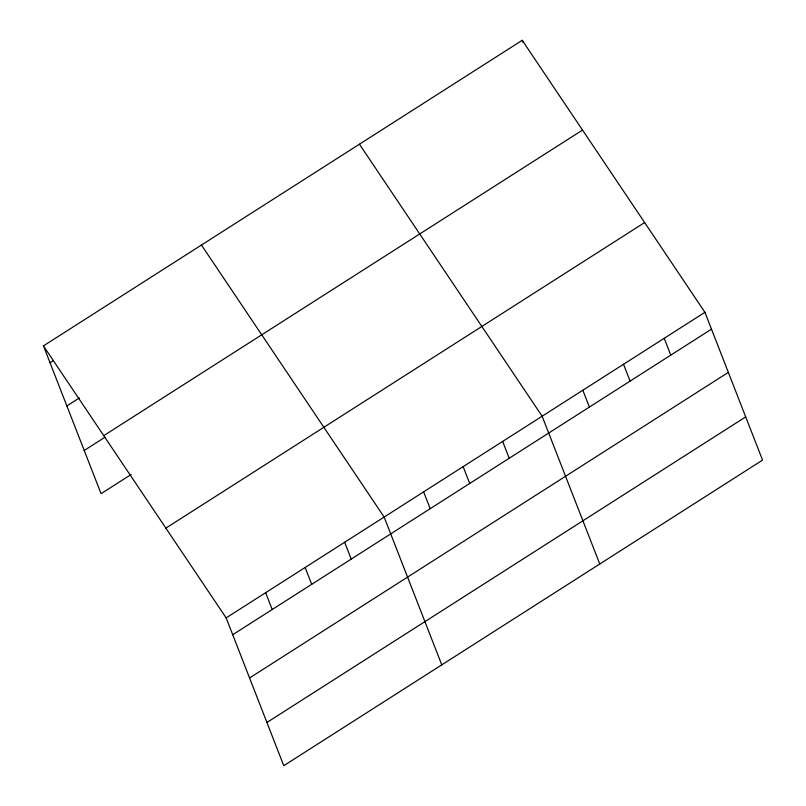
<?xml version="1.0" encoding="UTF-8"?>
<svg xmlns="http://www.w3.org/2000/svg" width="806" height="806" viewBox="0 0 806 806"><rect width="100%" height="100%" fill="white"/><g stroke="black" fill="none" stroke-linecap="round" stroke-linejoin="round"><path stroke-width="1.21" d="M43.453 345.885L522.228 40.3L704.928 312.315L762.547 460.115L283.772 765.7L226.154 617.9L43.453 345.885L101.072 493.685L131.217 474.442M50.012 362.72L53.136 360.725M66.868 405.932L79.341 397.973M103.742 435.653L582.516 130.068M84.227 450.463L105.012 437.195M165.865 528.142L644.629 222.557M226.154 617.9L704.928 312.315M232.712 634.735L711.486 329.15M249.568 677.957L728.332 372.372M266.927 722.478L745.701 416.893M359.446 144.203L542.136 416.218L599.765 564.019M201.45 245.044L384.15 517.059L441.769 664.859M664.225 338.298L670.793 355.124M522.228 40.3L523.104 42.547M623.532 364.272L630.091 381.097M582.839 390.245L589.398 407.08M502.642 441.426L509.201 458.261M463.148 466.644L469.707 483.469M423.644 491.851L430.203 508.687M344.646 542.267L351.215 559.102M305.152 567.484L311.71 584.32M265.648 592.692L272.216 609.527"/></g></svg>
